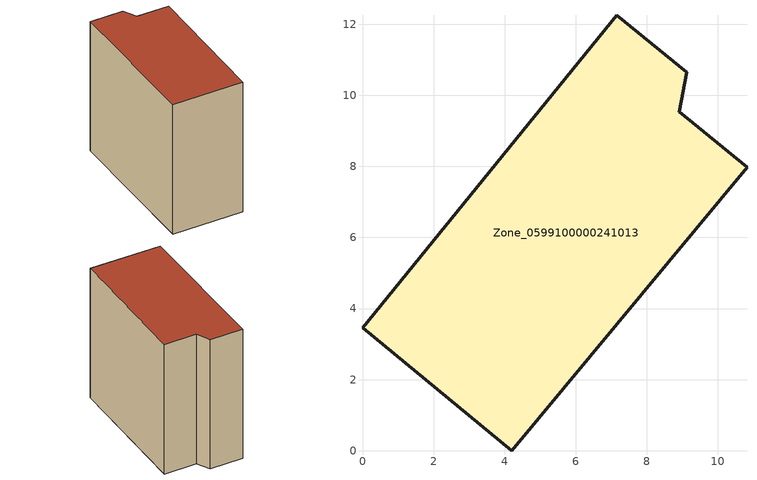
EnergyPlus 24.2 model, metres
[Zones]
Zone_0599100000241013
 floor ground (C_G): 0,3.46 7.16,12.25 9.13,10.64 8.91,9.53 10.82,7.98 4.2,0 z0
 wall outside (C_F): 7.16,12.25 0,3.46 4.2,0 10.82,7.98 8.91,9.53 9.13,10.64 7.16,12.25 z0:10.65
 roof outside (C_R): 0,3.46 4.2,0 10.82,7.98 8.91,9.53 9.13,10.64 7.16,12.25 z10.65
[BUILDING]
Pand.0599100000241013: North Axis=0; Terrain=City; Loads Convergence Tolerance Value=0.04; Temperature Convergence Tolerance Value=0.4; Solar Distribution=FullExterior; Maximum Number of Warmup Days=25; Minimum Number of Warmup Days=1
[Site:Location]
Rotterdam.The.Hague.AP_ZH_NLD Design_Conditions: Latitude=51.96; Longitude=4.45; Time Zone=1; Elevation=-4.5
[SITE:GROUNDTEMPERATURE:BUILDINGSURFACE]
18, 18, 18, 18, 18, 18, 18, 18, 18, 18, 18, 18
[MATERIAL] Thermal Absorptance=0.9; Solar Absorptance=0.7; Visible Absorptance=0.7
Name | Roughness | Thickness | Conductivity | Density | Specific Heat
G.TI.1946 | MediumSmooth | 0.15 | 1 | 540 | 1210
F.TI.1946 | Rough | 0.3 | 0.857143 | 1920 | 840
R.TI.1946 | MediumRough | 0.2 | 0.1 | 1500 | 1000
[CONSTRUCTION]
C_G: G.TI.1946
C_F: F.TI.1946
C_R: R.TI.1946
[ZONE]
Zone_0599100000241013: Type=1; Multiplier=1; Ceiling Height=Autocalculate; Volume=Autocalculate; Floor Area=autocalculate; Part of Total Floor Area=Yes
[ZONEINFILTRATION:DESIGNFLOWRATE]
Infil_Zone_0599100000241013: Zone or ZoneList or Space or SpaceList=Zone_0599100000241013; Schedule=AlwaysOn; Design Flow Rate Calculation Method=Flow/Area; Flow Rate per Floor Area=0.003; Constant Term Coefficient=1; Temperature Term Coefficient=0; Velocity Term Coefficient=0; Velocity Squared Term Coefficient=0
[HVACTEMPLATE:ZONE:IDEALLOADSAIRSYSTEM]
Zone_0599100000241013: Maximum Heating Supply Air Temperature=50; Minimum Cooling Supply Air Temperature=13; Maximum Heating Supply Air Humidity Ratio=0.0156; Minimum Cooling Supply Air Humidity Ratio=0.0077; Heating Limit=NoLimit; Cooling Limit=NoLimit; Dehumidification Control Type=ConstantSensibleHeatRatio; Cooling Sensible Heat Ratio=0.7; Dehumidification Setpoint=60; Humidification Control Type=None; Humidification Setpoint=30; Outdoor Air Method=None; Outdoor Air Flow Rate per Person=0.00944; Outdoor Air Flow Rate per Zone Floor Area=0; Outdoor Air Flow Rate per Zone=0; Demand Controlled Ventilation Type=None; Outdoor Air Economizer Type=NoEconomizer; Heat Recovery Type=None; Sensible Heat Recovery Effectiveness=0.7; Latent Heat Recovery Effectiveness=0.65
[ZONECONTROL:THERMOSTAT]
ThermostatControl_Zone_0599100000241013: Zone or ZoneList=Zone_0599100000241013; Control Type Schedule=DualSetpointControlType; Control 1=Thermostat_Zone_0599100000241013; Temperature Difference Between Cutout And Setpoint=0
[THERMOSTATSETPOINT:DUALSETPOINT]
Thermostat_Zone_0599100000241013: Heating Setpoint Temperature Schedule=HeatingSetpoint_Zone_0599100000241013; Cooling Setpoint Temperature Schedule=CoolingSetpoint_Zone_0599100000241013
[SCHEDULE:COMPACT]
HeatingSetpoint_Zone_0599100000241013: Through: 12/31, For: AllDays, Until: 24:00, 21
CoolingSetpoint_Zone_0599100000241013: Through: 12/31, For: AllDays, Until: 24:00, 24
DualSetpointControlType: Through: 12/31, For: AllDays, Until: 24:00, 4
AlwaysOn: Through: 12/31, For: AllDays, Until: 24:00, 1
